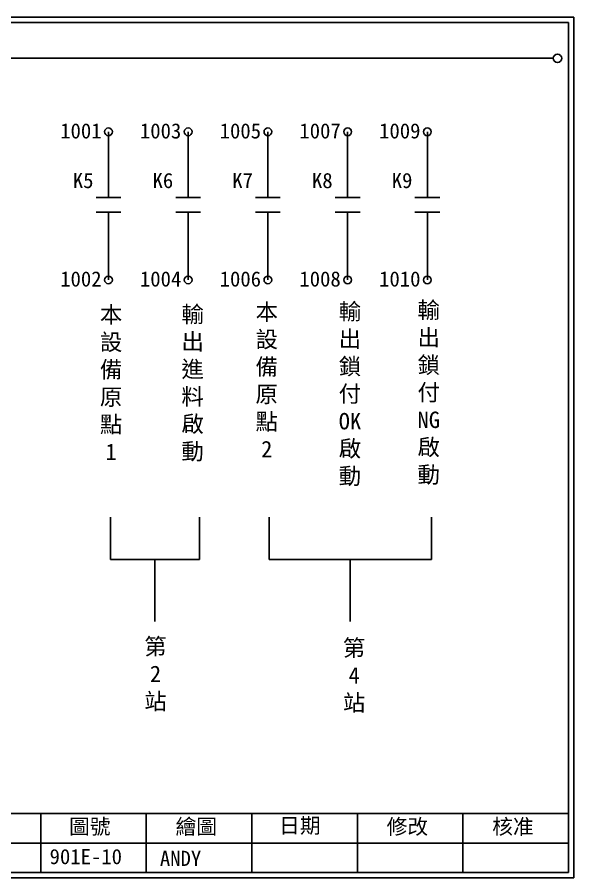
# Model space of a CAD drawing. Extents: x 889 to 1176, y 251 to 455.
# Drawn here: x 1044.3 to 1176.1, y 251.2 to 455.2 of the extents above; entities that cross this region are included whole.
import ezdxf

# ---------------------------------------------------------------- set-up
doc = ezdxf.new("R2010")
doc.units = 0
doc.layers.get('0').update_dxf_attribs({"linetype": 'CONTINUOUS'})
doc.layers.add('圖框層', color=7, linetype='CONTINUOUS')
doc.layers.add('標尺寸層', color=3, linetype='CONTINUOUS')
doc.styles.add('CNS', font='romanc.shx', dxfattribs={"bigfont": 'chineset.shx'})
doc.styles.add('STSL', font='kaiu.ttf')

msp = doc.modelspace()

# ---------------------------------------------------------------- linework, layer by layer
at = {"color": 7}
msp.add_circle((1172.21, 445.42), 1, dxfattribs=at)
at = {"layer": '圖框層', "color": 7}
for p, q in [((1176.07, 455.16), (889.07, 455.16)), ((1176.07, 251.2), (1176.07, 455.16)), ((1174.82, 453.91), (890.32, 453.91)), ((1174.82, 252.44), (1174.82, 453.91)), ((890.32, 266.44), (1174.82, 266.44)), ((1049.82, 252.44), (1049.82, 266.44)), ((1074.82, 252.44), (1074.82, 266.44)), ((1099.82, 252.44), (1099.82, 266.44)), ((1124.82, 252.44), (1124.82, 266.44)), ((1149.82, 252.44), (1149.82, 266.44)), ((1024.82, 259.44), (1174.82, 259.44)), ((889.07, 251.2), (1176.07, 251.2)), ((890.32, 252.44), (1174.82, 252.44))]:
    msp.add_line(p, q, dxfattribs=at)
at = {"layer": '標尺寸層', "color": 7}
for p, q in [((893.61, 445.42), (1171.21, 445.42)), ((1065.87, 412.4), (1065.87, 428)), ((1084.75, 412.4), (1084.75, 428)), ((1103.63, 412.4), (1103.63, 428)), ((1122.52, 412.4), (1122.52, 428)), ((1141.4, 412.4), (1141.4, 428)), ((1062.93, 412.4), (1065.87, 412.4)), ((1065.87, 412.4), (1068.81, 412.4)), ((1081.81, 412.4), (1084.75, 412.4)), ((1084.75, 412.4), (1087.69, 412.4)), ((1100.69, 412.4), (1103.63, 412.4)), ((1103.63, 412.4), (1106.57, 412.4)), ((1119.57, 412.4), (1122.52, 412.4)), ((1122.52, 412.4), (1125.46, 412.4)), ((1138.46, 412.4), (1141.4, 412.4)), ((1141.4, 412.4), (1144.34, 412.4)), ((1062.93, 408.99), (1065.87, 408.99)), ((1065.87, 408.99), (1068.81, 408.99)), ((1065.87, 408.99), (1065.87, 392.9)), ((1081.81, 408.99), (1084.75, 408.99)), ((1084.75, 408.99), (1087.69, 408.99)), ((1084.75, 408.99), (1084.75, 392.9)), ((1100.69, 408.99), (1103.63, 408.99)), ((1103.63, 408.99), (1106.57, 408.99)), ((1103.63, 408.99), (1103.63, 392.9)), ((1119.57, 408.99), (1122.52, 408.99)), ((1122.52, 408.99), (1125.46, 408.99)), ((1122.52, 408.99), (1122.52, 392.9)), ((1138.46, 408.99), (1141.4, 408.99)), ((1141.4, 408.99), (1144.34, 408.99)), ((1141.4, 408.99), (1141.4, 392.9)), ((1066.33, 336.7), (1066.33, 326.62)), ((1087.45, 326.62), (1087.45, 336.7)), ((1103.91, 336.7), (1103.91, 326.62)), ((1142.38, 326.62), (1142.38, 336.7)), ((1066.33, 326.62), (1087.45, 326.62)), ((1076.89, 326.62), (1076.89, 311.94)), ((1103.91, 326.62), (1142.38, 326.62)), ((1123.14, 326.62), (1123.14, 311.94))]:
    msp.add_line(p, q, dxfattribs=at)
for centre in [(1065.87, 428), (1084.75, 428), (1103.63, 428), (1122.52, 428), (1141.4, 428), (1065.87, 392.9), (1084.75, 392.9), (1103.63, 392.9), (1122.52, 392.9), (1141.4, 392.9)]:
    msp.add_circle(centre, 0.92, dxfattribs=at)

# ---------------------------------------------------------------- texts
at = {"layer": '圖框層', "color": 7, "style": 'STSL'}
for s, p in [('1001', (1054.44, 426.42)), ('1003', (1073.32, 426.42)), ('1005', (1092.21, 426.42)), ('1007', (1111.09, 426.42)), ('1009', (1129.97, 426.42)), ('K5', (1057.43, 414.66)), ('K6', (1076.31, 414.66)), ('K7', (1095.19, 414.66)), ('K8', (1114.07, 414.66)), ('K9', (1132.96, 414.66)), ('1002', (1054.44, 391.33)), ('1004', (1073.32, 391.33)), ('1006', (1092.21, 391.33)), ('1008', (1111.09, 391.33)), ('1010', (1129.97, 391.33)), ('圖號', (1056.54, 261.53)), ('繪圖', (1081.76, 261.53)), ('日期', (1106.29, 261.78)), ('修改', (1131.76, 261.53)), ('核准', (1156.76, 261.53)), ('901E-10', (1051.93, 254.42)), ('ANDY', (1078.05, 253.99))]:
    msp.add_text(s, height=3.6, dxfattribs=at).set_placement(p)
at = {"layer": '標尺寸層', "color": 7, "char_height": 3.9, "width": 2.8481, "attachment_point": 5, "style": 'CNS'}
for s, insert in [('{\\fDFKai-SB|b0|i0|c136|p65;本設備原點2}', (1103.36, 369.06)), ('{\\fDFKai-SB|b0|i0|c136|p65;輸出鎖付OK\\P啟動}', (1123.06, 365.69)), ('{\\fDFKai-SB|b0|i0|c136|p65;輸出鎖付\\PNG啟動}', (1141.72, 366.02)), ('{\\fDFKai-SB|b0|i0|c136|p65;本設備原點1}', (1066.5, 368.41)), ('{\\fDFKai-SB|b0|i0|c136|p65;輸出進料啟動}', (1085.81, 368.28)), ('{\\fDFKai-SB|b0|i0|c136|p65;第2站}', (1077.01, 299.32)), ('{\\fDFKai-SB|b0|i0|c136|p65;第4站}', (1124.05, 298.98))]:
    msp.add_mtext(s, dxfattribs=dict(at, insert=insert))

doc.saveas('drawing.dxf')
